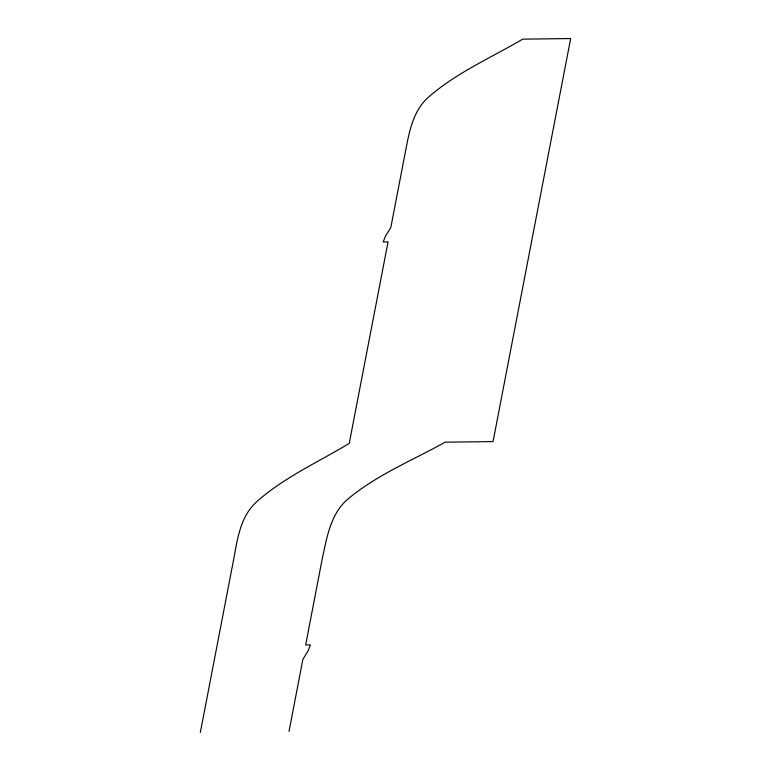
<?xml version="1.0" encoding="UTF-8"?>
<svg xmlns="http://www.w3.org/2000/svg" width="771" height="771" viewBox="0 0 771 771"><rect width="100%" height="100%" fill="white"/><g stroke="black" fill="none" stroke-linecap="round" stroke-linejoin="round"><path stroke-width="1.16" d="M200.335 732.45L233.603 559.717C237.323 539.652 240.166 517.322 255.818 502.538C283.333 477.702 317.758 462.388 349.244 443.392L388.054 241.872L383.197 241.93L385.539 236.071L390.83 227.474L404.688 155.501C408.678 135.214 411.753 112.605 427.76 97.782C455.786 72.994 490.732 57.95 522.728 39.148L570.665 38.55L493.045 441.59L445.118 442.188C412.09 460.615 376.113 475.1 347.056 499.781C330.345 514.7 326.798 537.869 322.278 558.609L305.644 644.97L310.453 644.913L308.121 650.772L302.878 659.369L289.019 731.342"/></g></svg>
